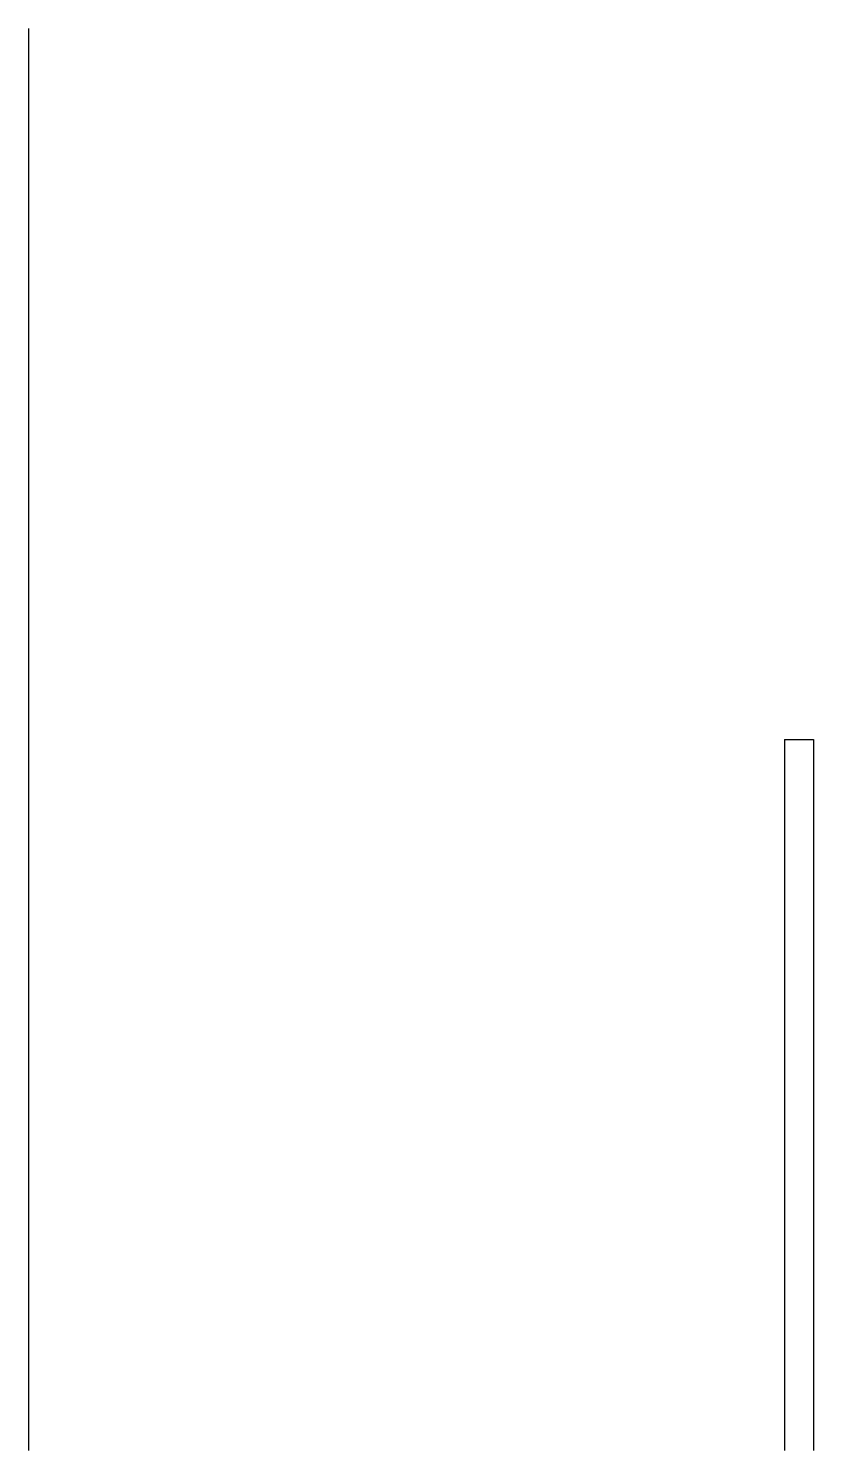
# Model space of a CAD drawing. Header units: millimetres. Extents: x -20 to 46, y -195 to -75.
import ezdxf

# ---------------------------------------------------------------- set-up
doc = ezdxf.new("R2010")
doc.units = ezdxf.units.MM
doc.layers.get('0').update_dxf_attribs({"linetype": 'CONTINUOUS'})

msp = doc.modelspace()

# ---------------------------------------------------------------- linework, layer by layer
for p, q in [((-20, -75), (-20, -195)), ((43.78, -135), (45, -135)), ((43.78, -135), (43.78, -195)), ((45, -135), (46.22, -135)), ((46.22, -135), (46.22, -195))]:
    msp.add_line(p, q)

doc.saveas('drawing.dxf')
